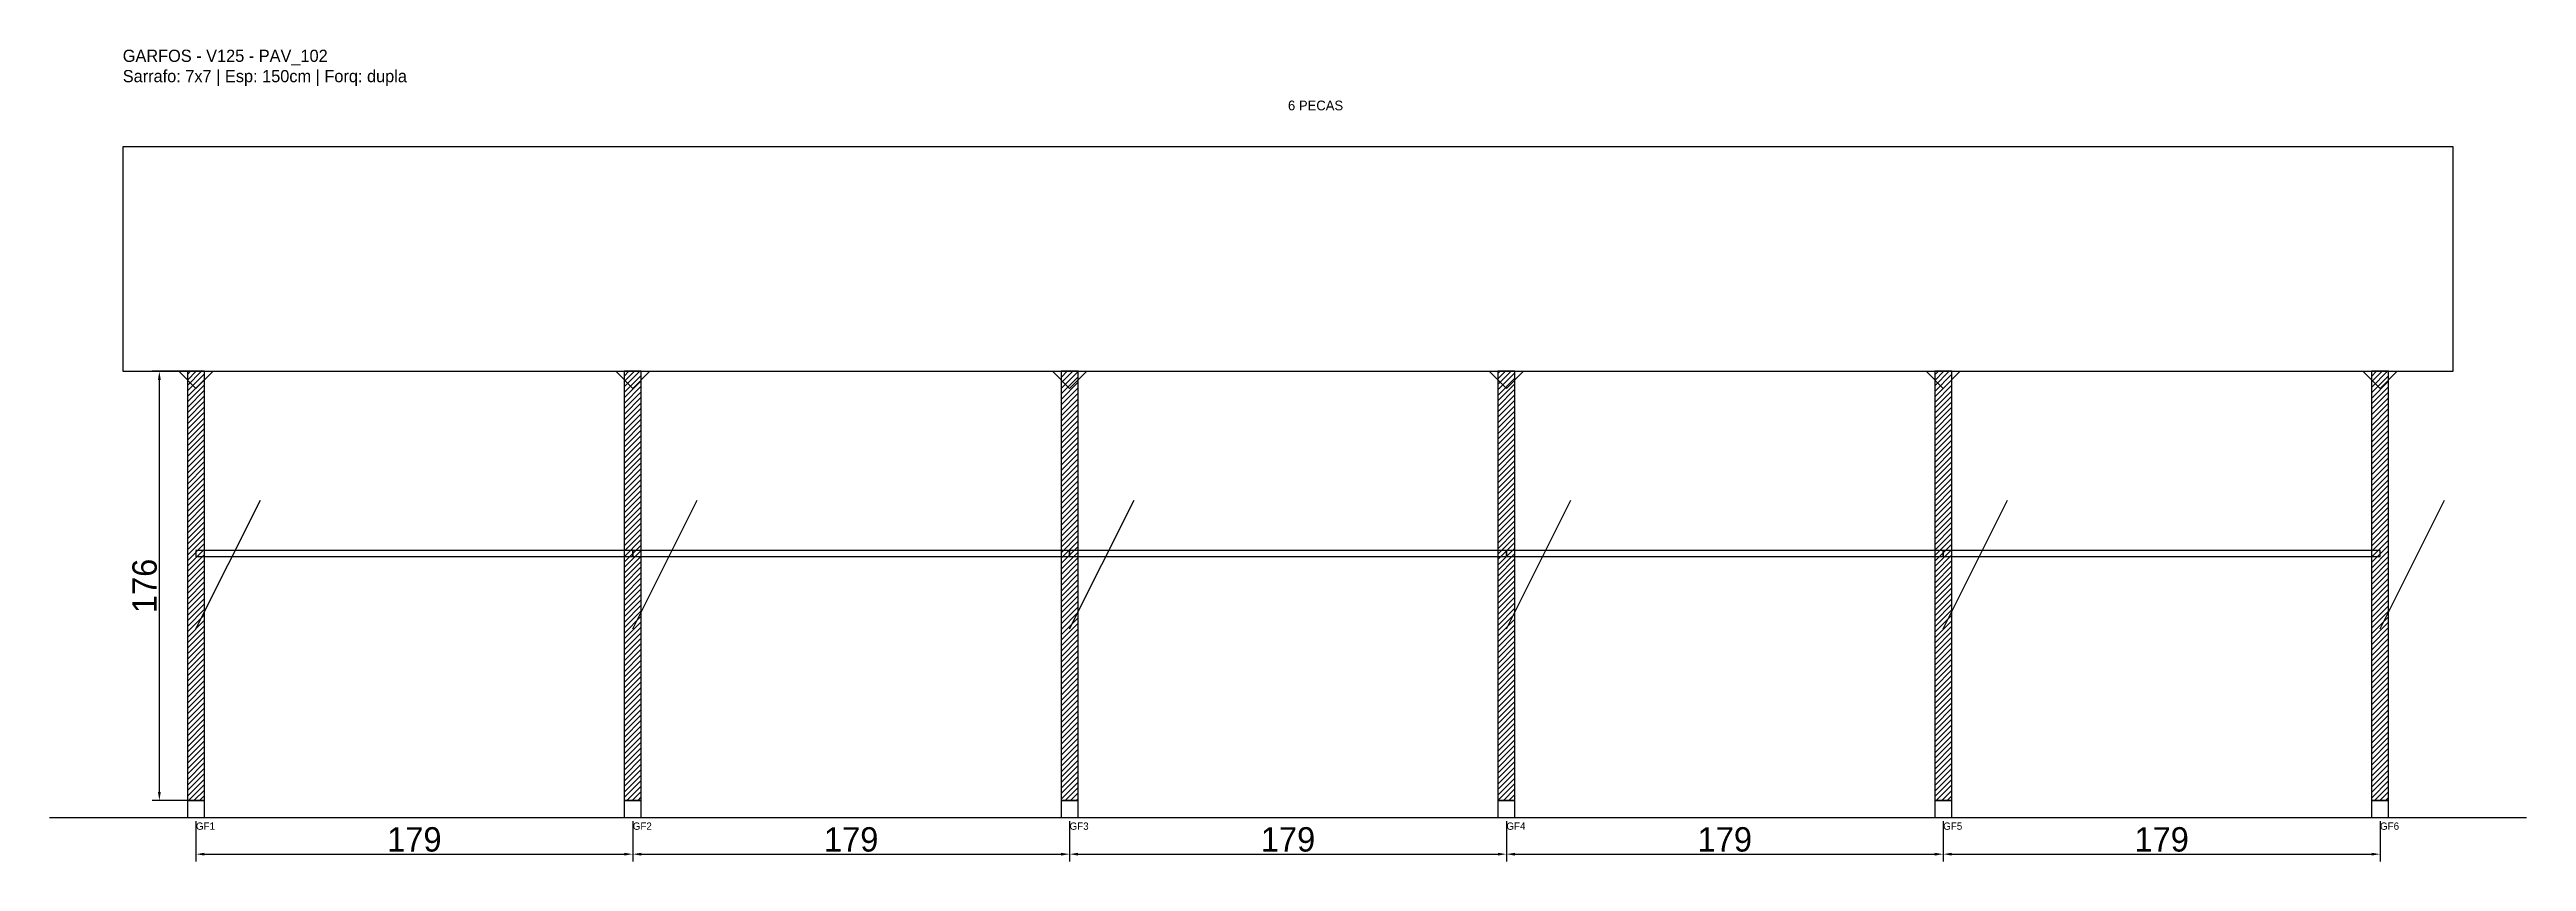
# Model space of a CAD drawing. Header units: metres. Extents: x -30 to 985, y -25 to 308.
import ezdxf

# ---------------------------------------------------------------- set-up
doc = ezdxf.new("R2010")
doc.units = ezdxf.units.M
for name, color, linetype in [('BARRA_ANCORAGEM', 1, 'Continuous'), ('COTA', 241, 'Continuous'), ('GARFOS OK', 3, 'Continuous'), ('NOME DA VIGA', 6, 'Continuous'), ('SARR_7x7', 40, 'Continuous'), ('TIRAS REESCORAMENTO', 252, 'Continuous'), ('VIGAS', 3, 'Continuous')]:
    doc.layers.add(name, color=color, linetype=linetype)
doc.dimstyles.new('EZ DXF', dxfattribs={"dimtxt": 10, "dimasz": 3.5, "dimexe": 3, "dimexo": 1.5, "dimgap": 1, "dimtad": 1, "dimdec": 1, "dimdsep": 46, "dimcen": 2.5, "dimazin": 3, "dimtfac": 1, "dimtmove": 0, "dimatfit": 3})

msp = doc.modelspace()

# ---------------------------------------------------------------- hatches: boundary and pattern name
at = {"layer": 'COTA'}
h = msp.add_hatch(dxfattribs=at)
h.set_pattern_fill('ANSI31', scale=0.5)
h.paths.add_polyline_path([(26.5, 0), (33.5, 0), (33.5, 176), (26.5, 176)])
h = msp.add_hatch(dxfattribs=at)
h.set_pattern_fill('ANSI31', scale=0.5)
h.paths.add_polyline_path([(205.5, 0), (212.5, 0), (212.5, 176), (205.5, 176)])
h = msp.add_hatch(dxfattribs=at)
h.set_pattern_fill('ANSI31', scale=0.5)
h.paths.add_polyline_path([(384.5, 0), (391.5, 0), (391.5, 176), (384.5, 176)])
h = msp.add_hatch(dxfattribs=at)
h.set_pattern_fill('ANSI31', scale=0.5)
h.paths.add_polyline_path([(563.5, 0), (570.5, 0), (570.5, 176), (563.5, 176)])
h = msp.add_hatch(dxfattribs=at)
h.set_pattern_fill('ANSI31', scale=0.5)
h.paths.add_polyline_path([(742.5, 0), (749.5, 0), (749.5, 176), (742.5, 176)])
h = msp.add_hatch(dxfattribs=at)
h.set_pattern_fill('ANSI31', scale=0.5)
h.paths.add_polyline_path([(921.5, 0), (928.5, 0), (928.5, 176), (921.5, 176)])

# ---------------------------------------------------------------- linework, layer by layer
at = {"layer": 'BARRA_ANCORAGEM'}
for p, q in [((30, 70.4), (56.4, 123.2)), ((209, 70.4), (235.4, 123.2)), ((388, 70.4), (414.4, 123.2)), ((567, 70.4), (593.4, 123.2)), ((746, 70.4), (772.4, 123.2)), ((925, 70.4), (951.4, 123.2))]:
    msp.add_line(p, q, dxfattribs=at)
at = {"layer": 'GARFOS OK'}
for p, q in [((30, 169), (23, 176)), ((23, 176), (37, 176)), ((30, 169), (37, 176)), ((209, 169), (202, 176)), ((202, 176), (216, 176)), ((209, 169), (216, 176)), ((388, 169), (381, 176)), ((381, 176), (395, 176)), ((388, 169), (395, 176)), ((567, 169), (560, 176)), ((560, 176), (574, 176)), ((567, 169), (574, 176)), ((746, 169), (739, 176)), ((739, 176), (753, 176)), ((746, 169), (753, 176)), ((925, 169), (918, 176)), ((918, 176), (932, 176)), ((925, 169), (932, 176))]:
    msp.add_line(p, q, dxfattribs=at)
at = {"layer": 'GARFOS OK', "linetype": 'CONTINUOUS'}
msp.add_line((-30, -7), (985, -7), dxfattribs=at)
at = {"layer": 'GARFOS OK'}
for points in [[(26.5, 0), (33.5, 0), (33.5, 176), (26.5, 176), (26.5, 0)], [(205.5, 0), (212.5, 0), (212.5, 176), (205.5, 176), (205.5, 0)], [(384.5, 0), (391.5, 0), (391.5, 176), (384.5, 176), (384.5, 0)], [(563.5, 0), (570.5, 0), (570.5, 176), (563.5, 176), (563.5, 0)], [(742.5, 0), (749.5, 0), (749.5, 176), (742.5, 176), (742.5, 0)], [(921.5, 0), (928.5, 0), (928.5, 176), (921.5, 176), (921.5, 0)]]:
    msp.add_lwpolyline(points, dxfattribs=at)
at = {"layer": 'SARR_7x7'}
for points in [[(26.5, -7), (33.5, -7), (33.5, 0), (26.5, 0), (26.5, -7)], [(205.5, -7), (212.5, -7), (212.5, 0), (205.5, 0), (205.5, -7)], [(384.5, -7), (391.5, -7), (391.5, 0), (384.5, 0), (384.5, -7)], [(563.5, -7), (570.5, -7), (570.5, 0), (563.5, 0), (563.5, -7)], [(742.5, -7), (749.5, -7), (749.5, 0), (742.5, 0), (742.5, -7)], [(921.5, -7), (928.5, -7), (928.5, 0), (921.5, 0), (921.5, -7)]]:
    msp.add_lwpolyline(points, dxfattribs=at)
at = {"layer": 'TIRAS REESCORAMENTO'}
for points in [[(30, 100), (209, 100), (209, 102.5), (30, 102.5), (30, 100)], [(209, 100), (388, 100), (388, 102.5), (209, 102.5), (209, 100)], [(388, 100), (567, 100), (567, 102.5), (388, 102.5), (388, 100)], [(567, 100), (746, 100), (746, 102.5), (567, 102.5), (567, 100)], [(746, 100), (925, 100), (925, 102.5), (746, 102.5), (746, 100)]]:
    msp.add_lwpolyline(points, dxfattribs=at)
at = {"layer": 'VIGAS'}
msp.add_lwpolyline([(0, 176), (955, 176), (955, 268), (0, 268), (0, 176)], dxfattribs=at)

# ---------------------------------------------------------------- texts
at = {"layer": 'NOME DA VIGA'}
for s, height, p in [('6 PECAS', 4, (477.5, 283)), ('GF1', 3, (30, -12)), ('GF2', 3, (209, -12)), ('GF3', 3, (388, -12)), ('GF4', 3, (567, -12)), ('GF5', 3, (746, -12)), ('GF6', 3, (925, -12))]:
    msp.add_text(s, height=height, dxfattribs=at).set_placement(p)
at = {"layer": 'NOME DA VIGA', "insert": (0, 293), "char_height": 5, "attachment_point": 7}
msp.add_mtext('GARFOS - V125 - PAV_102\\PSarrafo: 7x7 | Esp: 150cm | Forq: dupla', dxfattribs=at)

# ---------------------------------------------------------------- dimensions: what is measured, and where the dimension line sits
at = {"layer": 'COTA'}
msp.add_linear_dim(base=(15, 0), p1=(30, 0), p2=(30, 176), angle=90, dimstyle='EZ DXF', dxfattribs=at).render()
for base, p1, p2 in [((30, -22), (30, -7), (209, -7)), ((209, -22), (209, -7), (388, -7)), ((388, -22), (388, -7), (567, -7)), ((567, -22), (567, -7), (746, -7)), ((746, -22), (746, -7), (925, -7))]:
    msp.add_linear_dim(base=base, p1=p1, p2=p2, dimstyle='EZ DXF', dxfattribs=at).render()

doc.saveas('drawing.dxf')
